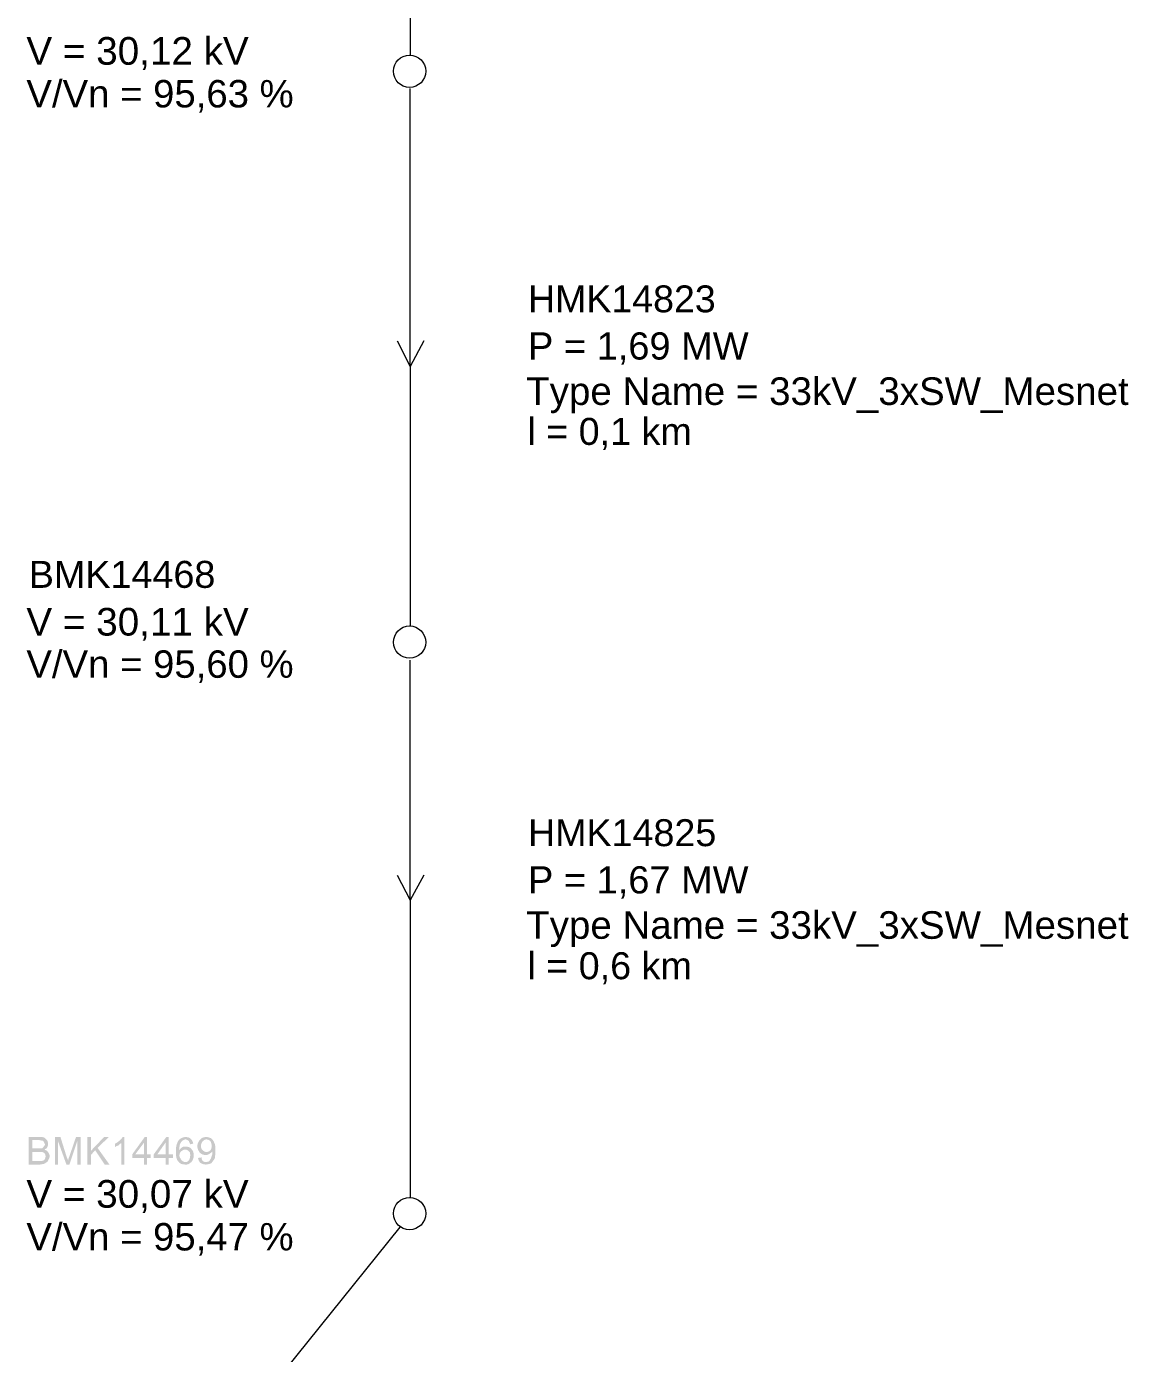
# Model space of a CAD drawing. Header units: millimetres. Extents: x 5 to 459, y 10 to 307.
# Drawn here: x 380.24 to 410.73, y 120.25 to 156.97 of the extents above; entities that cross this region are included whole.
import ezdxf

# ---------------------------------------------------------------- set-up
doc = ezdxf.new("R2010")
doc.units = ezdxf.units.MM
doc.header["$MEASUREMENT"] = 0
doc.layers.get('0').update_dxf_attribs({"linetype": 'CONTINUOUS'})
doc.styles.add('Arial$001', font='arial.ttf', dxfattribs={"height": 0.8937})

msp = doc.modelspace()

# ---------------------------------------------------------------- hatches: boundary and pattern name
h = msp.add_hatch(color=5)
h.paths.add_polyline_path([(380.3, 125.475), (380.3, 126.236), (380.581, 126.236), (380.581, 126.236), (380.589, 126.236), (380.597, 126.236), (380.605, 126.236), (380.613, 126.236), (380.62, 126.236), (380.628, 126.236), (380.635, 126.235), (380.642, 126.235), (380.648, 126.235), (380.655, 126.235), (380.662, 126.234), (380.668, 126.234), (380.674, 126.233), (380.68, 126.233), (380.686, 126.232), (380.691, 126.231), (380.697, 126.23), (380.702, 126.229), (380.707, 126.228), (380.712, 126.226), (380.717, 126.225), (380.721, 126.223), (380.726, 126.221), (380.73, 126.219), (380.734, 126.217), (380.738, 126.215), (380.742, 126.212), (380.745, 126.21), (380.749, 126.207), (380.752, 126.204), (380.755, 126.201), (380.759, 126.198), (380.762, 126.195), (380.765, 126.191), (380.768, 126.188), (380.771, 126.184), (380.774, 126.181), (380.778, 126.177), (380.781, 126.173), (380.784, 126.169), (380.787, 126.165), (380.79, 126.161), (380.794, 126.157), (380.797, 126.153), (380.801, 126.149), (380.805, 126.145), (380.809, 126.141), (380.813, 126.137), (380.815, 126.132), (380.816, 126.128), (380.818, 126.124), (380.82, 126.12), (380.821, 126.116), (380.822, 126.112), (380.823, 126.108), (380.824, 126.104), (380.825, 126.099), (380.826, 126.095), (380.827, 126.091), (380.827, 126.087), (380.828, 126.083), (380.828, 126.079), (380.828, 126.075), (380.829, 126.07), (380.829, 126.066), (380.829, 126.062), (380.829, 126.058), (380.829, 126.054), (380.829, 126.05), (380.829, 126.046), (380.829, 126.041), (380.829, 126.037), (380.829, 126.033), (380.829, 126.029), (380.829, 126.026), (380.829, 126.022), (380.829, 126.019), (380.829, 126.015), (380.829, 126.012), (380.829, 126.009), (380.828, 126.005), (380.828, 126.002), (380.828, 125.999), (380.827, 125.996), (380.827, 125.993), (380.826, 125.99), (380.825, 125.987), (380.824, 125.983), (380.823, 125.98), (380.822, 125.977), (380.821, 125.973), (380.82, 125.97), (380.818, 125.966), (380.816, 125.963), (380.815, 125.959), (380.813, 125.955), (380.81, 125.951), (380.808, 125.947), (380.806, 125.943), (380.803, 125.939), (380.8, 125.936), (380.797, 125.933), (380.794, 125.929), (380.791, 125.926), (380.788, 125.923), (380.785, 125.921), (380.781, 125.918), (380.777, 125.915), (380.774, 125.913), (380.77, 125.91), (380.766, 125.908), (380.762, 125.906), (380.758, 125.903), (380.754, 125.901), (380.75, 125.899), (380.746, 125.897), (380.742, 125.895), (380.738, 125.893), (380.734, 125.89), (380.73, 125.888), (380.736, 125.886), (380.742, 125.884), (380.748, 125.882), (380.753, 125.88), (380.759, 125.878), (380.764, 125.876), (380.769, 125.874), (380.774, 125.871), (380.779, 125.869), (380.783, 125.867), (380.788, 125.864), (380.792, 125.862), (380.796, 125.859), (380.8, 125.856), (380.804, 125.853), (380.807, 125.85), (380.81, 125.847), (380.814, 125.844), (380.817, 125.841), (380.82, 125.837), (380.822, 125.834), (380.825, 125.83), (380.827, 125.826), (380.829, 125.822), (380.833, 125.818), (380.837, 125.814), (380.841, 125.809), (380.844, 125.804), (380.848, 125.8), (380.851, 125.795), (380.854, 125.79), (380.857, 125.785), (380.859, 125.78), (380.862, 125.775), (380.864, 125.77), (380.866, 125.764), (380.868, 125.759), (380.87, 125.754), (380.872, 125.749), (380.873, 125.744), (380.875, 125.739), (380.876, 125.734), (380.877, 125.729), (380.877, 125.724), (380.878, 125.72), (380.878, 125.715), (380.879, 125.711), (380.879, 125.706), (380.879, 125.706), (380.879, 125.702), (380.878, 125.698), (380.878, 125.694), (380.878, 125.69), (380.877, 125.686), (380.876, 125.682), (380.875, 125.677), (380.874, 125.673), (380.873, 125.669), (380.871, 125.665), (380.87, 125.661), (380.868, 125.657), (380.867, 125.653), (380.865, 125.649), (380.863, 125.644), (380.862, 125.64), (380.86, 125.636), (380.858, 125.632), (380.856, 125.628), (380.854, 125.624), (380.852, 125.62), (380.85, 125.615), (380.848, 125.611), (380.846, 125.607), (380.844, 125.603), (380.842, 125.599), (380.84, 125.595), (380.837, 125.591), (380.835, 125.587), (380.833, 125.583), (380.831, 125.579), (380.829, 125.575), (380.827, 125.572), (380.825, 125.568), (380.823, 125.565), (380.821, 125.562), (380.819, 125.559), (380.817, 125.556), (380.815, 125.553), (380.813, 125.551), (380.811, 125.549), (380.809, 125.547), (380.806, 125.545), (380.804, 125.544), (380.802, 125.542), (380.8, 125.542), (380.798, 125.541), (380.796, 125.541), (380.794, 125.539), (380.792, 125.537), (380.789, 125.535), (380.787, 125.533), (380.784, 125.531), (380.781, 125.529), (380.778, 125.527), (380.775, 125.524), (380.771, 125.522), (380.768, 125.52), (380.765, 125.518), (380.761, 125.516), (380.757, 125.514), (380.754, 125.512), (380.75, 125.51), (380.746, 125.508), (380.742, 125.506), (380.738, 125.504), (380.734, 125.502), (380.73, 125.5), (380.726, 125.498), (380.722, 125.495), (380.717, 125.493), (380.713, 125.491), (380.709, 125.491), (380.705, 125.491), (380.701, 125.491), (380.697, 125.49), (380.693, 125.49), (380.688, 125.489), (380.684, 125.488), (380.68, 125.487), (380.675, 125.486), (380.671, 125.485), (380.666, 125.484), (380.662, 125.483), (380.657, 125.482), (380.652, 125.481), (380.647, 125.48), (380.642, 125.479), (380.637, 125.478), (380.632, 125.477), (380.627, 125.477), (380.621, 125.476), (380.615, 125.476), (380.61, 125.475), (380.604, 125.475), (380.598, 125.475), (380.3, 125.475), (380.598, 125.475)])
h.paths.add_polyline_path([(380.399, 125.922), (380.564, 125.922), (380.564, 125.922), (380.571, 125.922), (380.577, 125.922), (380.582, 125.922), (380.588, 125.922), (380.593, 125.922), (380.599, 125.922), (380.604, 125.922), (380.609, 125.922), (380.613, 125.922), (380.618, 125.922), (380.622, 125.922), (380.627, 125.922), (380.631, 125.922), (380.634, 125.922), (380.638, 125.922), (380.642, 125.922), (380.645, 125.922), (380.648, 125.922), (380.651, 125.922), (380.654, 125.922), (380.657, 125.922), (380.659, 125.922), (380.662, 125.922), (380.664, 125.922), (380.664, 125.922), (380.666, 125.924), (380.668, 125.926), (380.671, 125.928), (380.673, 125.93), (380.676, 125.932), (380.678, 125.934), (380.681, 125.936), (380.684, 125.938), (380.687, 125.94), (380.689, 125.942), (380.692, 125.944), (380.695, 125.946), (380.697, 125.948), (380.7, 125.95), (380.702, 125.953), (380.704, 125.955), (380.706, 125.957), (380.708, 125.959), (380.71, 125.961), (380.711, 125.963), (380.712, 125.965), (380.713, 125.967), (380.713, 125.969), (380.713, 125.971), (380.715, 125.973), (380.717, 125.975), (380.72, 125.977), (380.722, 125.98), (380.724, 125.982), (380.726, 125.984), (380.727, 125.986), (380.729, 125.988), (380.731, 125.991), (380.733, 125.993), (380.735, 125.995), (380.736, 125.998), (380.738, 126.001), (380.739, 126.003), (380.74, 126.006), (380.742, 126.009), (380.743, 126.012), (380.744, 126.015), (380.744, 126.019), (380.745, 126.022), (380.746, 126.026), (380.746, 126.029), (380.746, 126.033), (380.746, 126.037), (380.746, 126.039), (380.746, 126.041), (380.746, 126.044), (380.745, 126.046), (380.744, 126.048), (380.744, 126.05), (380.743, 126.052), (380.742, 126.054), (380.74, 126.057), (380.739, 126.059), (380.738, 126.062), (380.736, 126.064), (380.735, 126.067), (380.733, 126.07), (380.731, 126.072), (380.729, 126.075), (380.727, 126.078), (380.726, 126.082), (380.724, 126.085), (380.722, 126.088), (380.72, 126.092), (380.717, 126.096), (380.715, 126.099), (380.713, 126.104), (380.713, 126.106), (380.713, 126.108), (380.713, 126.11), (380.712, 126.112), (380.711, 126.114), (380.71, 126.116), (380.709, 126.118), (380.708, 126.119), (380.706, 126.121), (380.705, 126.123), (380.703, 126.125), (380.701, 126.126), (380.699, 126.128), (380.696, 126.129), (380.694, 126.13), (380.691, 126.132), (380.688, 126.133), (380.685, 126.134), (380.682, 126.135), (380.679, 126.135), (380.675, 126.136), (380.672, 126.136), (380.668, 126.137), (380.664, 126.137), (380.662, 126.137), (380.659, 126.137), (380.657, 126.137), (380.654, 126.138), (380.651, 126.138), (380.648, 126.139), (380.645, 126.14), (380.641, 126.141), (380.637, 126.142), (380.633, 126.143), (380.629, 126.144), (380.624, 126.145), (380.62, 126.146), (380.615, 126.147), (380.609, 126.148), (380.604, 126.149), (380.598, 126.15), (380.592, 126.151), (380.585, 126.151), (380.578, 126.152), (380.571, 126.152), (380.564, 126.153), (380.556, 126.153), (380.548, 126.153), (380.548, 126.153), (380.399, 126.153), (380.399, 125.922), (380.399, 126.153)])
h.paths.add_polyline_path([(380.399, 125.574), (380.598, 125.574), (380.598, 125.574), (380.602, 125.574), (380.605, 125.574), (380.609, 125.574), (380.613, 125.574), (380.616, 125.574), (380.62, 125.574), (380.623, 125.574), (380.626, 125.574), (380.629, 125.574), (380.632, 125.574), (380.634, 125.574), (380.637, 125.574), (380.639, 125.574), (380.642, 125.574), (380.644, 125.574), (380.647, 125.574), (380.649, 125.574), (380.651, 125.574), (380.653, 125.574), (380.655, 125.574), (380.658, 125.574), (380.66, 125.574), (380.662, 125.574), (380.664, 125.574), (380.666, 125.574), (380.668, 125.574), (380.67, 125.575), (380.672, 125.575), (380.674, 125.576), (380.676, 125.577), (380.678, 125.577), (380.68, 125.578), (380.682, 125.579), (380.684, 125.58), (380.686, 125.581), (380.689, 125.582), (380.691, 125.583), (380.693, 125.584), (380.695, 125.585), (380.697, 125.586), (380.699, 125.587), (380.701, 125.588), (380.703, 125.589), (380.705, 125.589), (380.707, 125.59), (380.709, 125.59), (380.711, 125.591), (380.713, 125.591), (380.713, 125.591), (380.715, 125.593), (380.717, 125.595), (380.72, 125.597), (380.722, 125.599), (380.724, 125.601), (380.726, 125.603), (380.727, 125.605), (380.729, 125.607), (380.731, 125.609), (380.733, 125.611), (380.735, 125.613), (380.736, 125.615), (380.738, 125.618), (380.739, 125.62), (380.74, 125.622), (380.742, 125.624), (380.743, 125.626), (380.744, 125.628), (380.744, 125.63), (380.745, 125.632), (380.746, 125.634), (380.746, 125.636), (380.746, 125.638), (380.746, 125.64), (380.746, 125.64), (380.748, 125.642), (380.75, 125.644), (380.752, 125.646), (380.753, 125.649), (380.755, 125.651), (380.756, 125.653), (380.757, 125.655), (380.758, 125.657), (380.759, 125.66), (380.76, 125.662), (380.76, 125.665), (380.761, 125.667), (380.761, 125.67), (380.762, 125.672), (380.762, 125.675), (380.762, 125.678), (380.763, 125.681), (380.763, 125.684), (380.763, 125.688), (380.763, 125.691), (380.763, 125.695), (380.763, 125.699), (380.763, 125.702), (380.763, 125.706), (380.763, 125.709), (380.763, 125.711), (380.763, 125.713), (380.763, 125.716), (380.763, 125.719), (380.763, 125.721), (380.763, 125.724), (380.762, 125.727), (380.762, 125.73), (380.762, 125.733), (380.761, 125.736), (380.761, 125.74), (380.76, 125.743), (380.76, 125.746), (380.759, 125.749), (380.758, 125.752), (380.757, 125.755), (380.756, 125.758), (380.755, 125.76), (380.753, 125.763), (380.752, 125.766), (380.75, 125.768), (380.748, 125.77), (380.746, 125.773), (380.744, 125.775), (380.742, 125.777), (380.74, 125.779), (380.738, 125.781), (380.736, 125.783), (380.734, 125.785), (380.732, 125.787), (380.729, 125.789), (380.727, 125.791), (380.725, 125.793), (380.722, 125.795), (380.72, 125.797), (380.717, 125.8), (380.714, 125.802), (380.711, 125.804), (380.708, 125.806), (380.705, 125.808), (380.702, 125.81), (380.699, 125.812), (380.696, 125.814), (380.692, 125.816), (380.688, 125.818), (380.684, 125.82), (380.68, 125.822), (380.678, 125.822), (380.676, 125.822), (380.673, 125.822), (380.671, 125.822), (380.668, 125.822), (380.665, 125.822), (380.662, 125.822), (380.658, 125.822), (380.655, 125.822), (380.651, 125.822), (380.647, 125.822), (380.643, 125.822), (380.639, 125.822), (380.634, 125.822), (380.63, 125.822), (380.625, 125.822), (380.62, 125.822), (380.615, 125.822), (380.61, 125.822), (380.604, 125.822), (380.599, 125.822), (380.593, 125.822), (380.587, 125.822), (380.581, 125.822), (380.399, 125.822), (380.399, 125.574), (380.399, 125.822)])
h.paths.add_polyline_path([(381.028, 125.475), (381.028, 126.236), (381.177, 126.236), (381.342, 125.706), (381.342, 125.706), (381.344, 125.7), (381.346, 125.694), (381.348, 125.689), (381.35, 125.683), (381.352, 125.677), (381.354, 125.672), (381.357, 125.667), (381.359, 125.662), (381.361, 125.657), (381.363, 125.652), (381.365, 125.647), (381.367, 125.642), (381.369, 125.638), (381.371, 125.633), (381.373, 125.629), (381.375, 125.624), (381.377, 125.62), (381.379, 125.616), (381.381, 125.611), (381.383, 125.607), (381.385, 125.603), (381.388, 125.599), (381.39, 125.595), (381.392, 125.591), (381.392, 125.591), (381.392, 125.595), (381.392, 125.599), (381.392, 125.603), (381.393, 125.607), (381.394, 125.611), (381.395, 125.616), (381.396, 125.62), (381.397, 125.624), (381.398, 125.629), (381.399, 125.633), (381.401, 125.638), (381.402, 125.642), (381.404, 125.647), (381.405, 125.652), (381.407, 125.657), (381.409, 125.662), (381.411, 125.667), (381.413, 125.672), (381.415, 125.677), (381.417, 125.683), (381.419, 125.689), (381.421, 125.694), (381.423, 125.7), (381.425, 125.706), (381.607, 126.236), (381.739, 126.236), (381.739, 125.475), (381.64, 125.475), (381.64, 126.12), (381.425, 125.475), (381.342, 125.475), (381.11, 126.12), (381.11, 125.475), (381.028, 125.475), (381.11, 125.475)])
h.paths.add_polyline_path([(381.921, 125.475), (381.921, 126.236), (382.02, 126.236), (382.02, 125.855), (382.384, 126.236), (382.517, 126.236), (382.202, 125.938), (382.533, 125.475), (382.401, 125.475), (382.136, 125.872), (382.02, 125.74), (382.02, 125.475), (381.921, 125.475), (382.02, 125.475)])
h.paths.add_polyline_path([(382.947, 125.475), (382.864, 125.475), (382.864, 126.07), (382.864, 126.07), (382.86, 126.068), (382.856, 126.066), (382.852, 126.064), (382.849, 126.062), (382.845, 126.06), (382.842, 126.058), (382.839, 126.056), (382.835, 126.053), (382.832, 126.051), (382.829, 126.049), (382.826, 126.046), (382.823, 126.044), (382.82, 126.041), (382.817, 126.038), (382.813, 126.035), (382.81, 126.032), (382.807, 126.029), (382.804, 126.026), (382.8, 126.023), (382.797, 126.019), (382.793, 126.016), (382.789, 126.012), (382.786, 126.008), (382.781, 126.004), (382.781, 126.004), (382.775, 126.002), (382.769, 126), (382.764, 125.998), (382.758, 125.996), (382.753, 125.994), (382.747, 125.992), (382.742, 125.99), (382.737, 125.988), (382.733, 125.986), (382.728, 125.984), (382.724, 125.981), (382.719, 125.979), (382.715, 125.977), (382.711, 125.975), (382.708, 125.973), (382.704, 125.971), (382.701, 125.969), (382.698, 125.967), (382.695, 125.965), (382.692, 125.963), (382.689, 125.961), (382.687, 125.959), (382.684, 125.957), (382.682, 125.955), (382.682, 126.054), (382.682, 126.054), (382.688, 126.056), (382.694, 126.058), (382.7, 126.061), (382.706, 126.063), (382.711, 126.066), (382.717, 126.069), (382.722, 126.072), (382.728, 126.075), (382.733, 126.079), (382.738, 126.082), (382.743, 126.085), (382.748, 126.089), (382.754, 126.093), (382.759, 126.096), (382.764, 126.1), (382.769, 126.104), (382.775, 126.108), (382.78, 126.112), (382.785, 126.116), (382.791, 126.12), (382.797, 126.124), (382.802, 126.128), (382.808, 126.132), (382.815, 126.137), (382.815, 126.137), (382.819, 126.141), (382.823, 126.145), (382.827, 126.149), (382.831, 126.153), (382.835, 126.157), (382.839, 126.161), (382.843, 126.166), (382.847, 126.17), (382.851, 126.174), (382.855, 126.178), (382.858, 126.182), (382.862, 126.186), (382.866, 126.19), (382.869, 126.195), (382.873, 126.199), (382.876, 126.203), (382.879, 126.207), (382.882, 126.211), (382.885, 126.215), (382.888, 126.219), (382.89, 126.223), (382.893, 126.228), (382.895, 126.232), (382.897, 126.236), (382.947, 126.236), (382.947, 125.475), (382.947, 126.236)])
h.paths.add_polyline_path([(383.493, 125.475), (383.493, 125.657), (383.162, 125.657), (383.162, 125.756), (383.509, 126.236), (383.576, 126.236), (383.576, 125.756), (383.675, 125.756), (383.675, 125.657), (383.576, 125.657), (383.576, 125.475), (383.493, 125.475), (383.576, 125.475)])
h.paths.add_polyline_path([(383.493, 125.756), (383.493, 126.087), (383.245, 125.756), (383.493, 125.756), (383.245, 125.756)])
h.paths.add_polyline_path([(384.088, 125.475), (384.088, 125.657), (383.758, 125.657), (383.758, 125.756), (384.105, 126.236), (384.171, 126.236), (384.171, 125.756), (384.287, 125.756), (384.287, 125.657), (384.171, 125.657), (384.171, 125.475), (384.088, 125.475), (384.171, 125.475)])
h.paths.add_polyline_path([(384.088, 125.756), (384.088, 126.087), (383.857, 125.756), (384.088, 125.756), (383.857, 125.756)])
edge = h.paths.add_edge_path()
edge.add_line((384.85, 126.054), (384.767, 126.037))
edge.add_spline(control_points=[(384.767, 126.037), (384.75, 126.087), (384.734, 126.104), (384.734, 126.12), (384.734, 126.12), (384.701, 126.153), (384.668, 126.17), (384.634, 126.17), (384.634, 126.17), (384.601, 126.17), (384.585, 126.153), (384.552, 126.137), (384.552, 126.137), (384.535, 126.12), (384.502, 126.087), (384.486, 126.037), (384.486, 126.037), (384.469, 126.004), (384.469, 125.955), (384.469, 125.872), (384.469, 125.872), (384.486, 125.905), (384.519, 125.938), (384.552, 125.955), (384.552, 125.955), (384.568, 125.971), (384.601, 125.971), (384.651, 125.971), (384.651, 125.971), (384.701, 125.971), (384.767, 125.955), (384.8, 125.905), (384.8, 125.905), (384.85, 125.855), (384.866, 125.806), (384.866, 125.723), (384.866, 125.723), (384.866, 125.673), (384.85, 125.64), (384.833, 125.591), (384.833, 125.591), (384.816, 125.558), (384.783, 125.524), (384.75, 125.508), (384.75, 125.508), (384.717, 125.475), (384.684, 125.475), (384.634, 125.475), (384.634, 125.475), (384.552, 125.475), (384.486, 125.491), (384.436, 125.558), (384.436, 125.558), (384.386, 125.607), (384.37, 125.706), (384.37, 125.839), (384.37, 125.839), (384.37, 125.988), (384.403, 126.087), (384.452, 126.153), (384.452, 126.153), (384.502, 126.203), (384.568, 126.236), (384.634, 126.236), (384.634, 126.236), (384.701, 126.236), (384.75, 126.219), (384.783, 126.186), (384.783, 126.186), (384.816, 126.153), (384.85, 126.104), (384.85, 126.054)], knot_values=[0, 0, 0, 0, 0.013889, 0.013889, 0.013889, 0.013889, 0.027778, 0.027778, 0.027778, 0.027778, 0.041667, 0.041667, 0.041667, 0.041667, 0.055556, 0.055556, 0.055556, 0.055556, 0.069444, 0.069444, 0.069444, 0.069444, 0.083333, 0.083333, 0.083333, 0.083333, 0.097222, 0.097222, 0.097222, 0.097222, 0.111111, 0.111111, 0.111111, 0.111111, 0.125, 0.125, 0.125, 0.125, 0.138889, 0.138889, 0.138889, 0.138889, 0.152778, 0.152778, 0.152778, 0.152778, 0.166667, 0.166667, 0.166667, 0.166667, 0.180556, 0.180556, 0.180556, 0.180556, 0.194444, 0.194444, 0.194444, 0.194444, 0.208333, 0.208333, 0.208333, 0.208333, 0.222222, 0.222222, 0.222222, 0.222222, 0.236111, 0.236111, 0.236111, 0.236111, 1, 1, 1, 1], degree=3, periodic=0)
edge = h.paths.add_edge_path()
edge.add_spline(control_points=[(384.469, 125.723), (384.469, 125.69), (384.486, 125.657), (384.502, 125.64), (384.502, 125.64), (384.502, 125.607), (384.535, 125.591), (384.552, 125.574), (384.552, 125.574), (384.585, 125.558), (384.601, 125.541), (384.634, 125.541), (384.634, 125.541), (384.668, 125.541), (384.701, 125.558), (384.734, 125.591), (384.734, 125.591), (384.75, 125.624), (384.767, 125.673), (384.767, 125.723), (384.767, 125.723), (384.767, 125.773), (384.767, 125.822), (384.734, 125.839), (384.734, 125.839), (384.701, 125.872), (384.668, 125.888), (384.634, 125.888), (384.634, 125.888), (384.585, 125.888), (384.552, 125.872), (384.519, 125.839), (384.519, 125.839), (384.486, 125.822), (384.469, 125.773), (384.469, 125.723)], knot_values=[0, 0, 0, 0, 0.027778, 0.027778, 0.027778, 0.027778, 0.055556, 0.055556, 0.055556, 0.055556, 0.083333, 0.083333, 0.083333, 0.083333, 0.111111, 0.111111, 0.111111, 0.111111, 0.138889, 0.138889, 0.138889, 0.138889, 0.166667, 0.166667, 0.166667, 0.166667, 0.194444, 0.194444, 0.194444, 0.194444, 0.222222, 0.222222, 0.222222, 0.222222, 1, 1, 1, 1], degree=3, periodic=0)
edge = h.paths.add_edge_path()
edge.add_line((384.982, 125.657), (385.081, 125.673))
edge.add_spline(control_points=[(385.081, 125.673), (385.081, 125.624), (385.098, 125.591), (385.114, 125.574), (385.114, 125.574), (385.147, 125.558), (385.164, 125.541), (385.197, 125.541), (385.197, 125.541), (385.23, 125.541), (385.247, 125.558), (385.28, 125.558), (385.28, 125.558), (385.296, 125.574), (385.313, 125.591), (385.329, 125.624), (385.329, 125.624), (385.346, 125.64), (385.346, 125.673), (385.362, 125.706), (385.362, 125.706), (385.379, 125.74), (385.379, 125.773), (385.379, 125.822), (385.379, 125.822), (385.379, 125.822), (385.379, 125.822), (385.379, 125.839), (385.379, 125.839), (385.362, 125.806), (385.329, 125.789), (385.296, 125.773), (385.296, 125.773), (385.263, 125.74), (385.23, 125.74), (385.197, 125.74), (385.197, 125.74), (385.131, 125.74), (385.081, 125.756), (385.032, 125.806), (385.032, 125.806), (384.998, 125.855), (384.965, 125.905), (384.965, 125.988), (384.965, 125.988), (384.965, 126.054), (384.998, 126.12), (385.048, 126.17), (385.048, 126.17), (385.081, 126.219), (385.147, 126.236), (385.214, 126.236), (385.214, 126.236), (385.263, 126.236), (385.296, 126.219), (385.346, 126.203), (385.346, 126.203), (385.379, 126.17), (385.412, 126.137), (385.429, 126.087), (385.429, 126.087), (385.462, 126.037), (385.462, 125.971), (385.462, 125.872), (385.462, 125.872), (385.462, 125.773), (385.462, 125.706), (385.445, 125.64), (385.445, 125.64), (385.412, 125.591), (385.379, 125.541), (385.346, 125.508), (385.346, 125.508), (385.296, 125.491), (385.247, 125.475), (385.197, 125.475), (385.197, 125.475), (385.147, 125.475), (385.098, 125.491), (385.048, 125.524), (385.048, 125.524), (385.015, 125.558), (384.998, 125.591), (384.982, 125.657)], knot_values=[0, 0, 0, 0, 0.011905, 0.011905, 0.011905, 0.011905, 0.02381, 0.02381, 0.02381, 0.02381, 0.035714, 0.035714, 0.035714, 0.035714, 0.047619, 0.047619, 0.047619, 0.047619, 0.059524, 0.059524, 0.059524, 0.059524, 0.071429, 0.071429, 0.071429, 0.071429, 0.083333, 0.083333, 0.083333, 0.083333, 0.095238, 0.095238, 0.095238, 0.095238, 0.107143, 0.107143, 0.107143, 0.107143, 0.119048, 0.119048, 0.119048, 0.119048, 0.130952, 0.130952, 0.130952, 0.130952, 0.142857, 0.142857, 0.142857, 0.142857, 0.154762, 0.154762, 0.154762, 0.154762, 0.166667, 0.166667, 0.166667, 0.166667, 0.178571, 0.178571, 0.178571, 0.178571, 0.190476, 0.190476, 0.190476, 0.190476, 0.202381, 0.202381, 0.202381, 0.202381, 0.214286, 0.214286, 0.214286, 0.214286, 0.22619, 0.22619, 0.22619, 0.22619, 0.238095, 0.238095, 0.238095, 0.238095, 1, 1, 1, 1], degree=3, periodic=0)
edge = h.paths.add_edge_path()
edge.add_spline(control_points=[(385.362, 125.988), (385.362, 126.037), (385.346, 126.087), (385.329, 126.12), (385.329, 126.12), (385.296, 126.153), (385.263, 126.17), (385.214, 126.17), (385.214, 126.17), (385.18, 126.17), (385.147, 126.153), (385.114, 126.12), (385.114, 126.12), (385.081, 126.07), (385.065, 126.037), (385.065, 125.988), (385.065, 125.988), (385.065, 125.938), (385.081, 125.888), (385.114, 125.872), (385.114, 125.872), (385.147, 125.839), (385.18, 125.822), (385.214, 125.822), (385.214, 125.822), (385.263, 125.822), (385.296, 125.839), (385.329, 125.872), (385.329, 125.872), (385.346, 125.888), (385.362, 125.938), (385.362, 125.988)], knot_values=[0, 0, 0, 0, 0.03125, 0.03125, 0.03125, 0.03125, 0.0625, 0.0625, 0.0625, 0.0625, 0.09375, 0.09375, 0.09375, 0.09375, 0.125, 0.125, 0.125, 0.125, 0.15625, 0.15625, 0.15625, 0.15625, 0.1875, 0.1875, 0.1875, 0.1875, 0.21875, 0.21875, 0.21875, 0.21875, 1, 1, 1, 1], degree=3, periodic=0)

# ---------------------------------------------------------------- linework, layer by layer
at = {"color": 5, "linetype": 'Continuous', "lineweight": 9}
for points in [[(390.855, 162.039), (390.855, 156.182), (390.855, 156.182)], [(390.855, 147.562), (390.855, 155.255), (390.855, 155.255)], [(390.491, 148.273), (390.855, 147.562), (390.855, 147.562)], [(390.491, 148.273), (390.855, 147.562), (390.855, 147.562)], [(391.236, 148.273), (390.855, 147.562), (390.855, 147.562)], [(391.236, 148.273), (390.855, 147.562), (390.855, 147.562)], [(390.855, 147.562), (390.855, 140.382), (390.855, 140.382)], [(390.855, 132.788), (390.855, 139.439), (390.855, 139.439)], [(390.491, 133.482), (390.855, 132.788), (390.855, 132.788)], [(390.491, 133.482), (390.855, 132.788), (390.855, 132.788)], [(391.236, 133.482), (390.855, 132.788), (390.855, 132.788)], [(391.236, 133.482), (390.855, 132.788), (390.855, 132.788)], [(390.855, 132.788), (390.855, 124.565), (390.855, 124.565)], [(383.89, 115.432), (390.574, 123.738), (390.574, 123.738)]]:
    msp.add_lwpolyline(points, dxfattribs=at)
at = {"color": 5, "linetype": 'Continuous', "lineweight": 20}
for points in [[(391.285, 155.735), (391.285, 155.983), (391.087, 156.182), (390.839, 156.182), (390.839, 156.182), (390.591, 156.182), (390.392, 155.983), (390.392, 155.735), (390.392, 155.735), (390.392, 155.487), (390.591, 155.288), (390.839, 155.288), (390.839, 155.288), (391.087, 155.288), (391.285, 155.487), (391.285, 155.735)], [(391.285, 139.935), (391.285, 140.166), (391.087, 140.382), (390.839, 140.382), (390.839, 140.382), (390.591, 140.382), (390.392, 140.166), (390.392, 139.935), (390.392, 139.935), (390.392, 139.687), (390.591, 139.488), (390.839, 139.488), (390.839, 139.488), (391.087, 139.488), (391.285, 139.687), (391.285, 139.935)], [(391.285, 124.118), (391.285, 124.366), (391.087, 124.565), (390.839, 124.565), (390.839, 124.565), (390.591, 124.565), (390.392, 124.366), (390.392, 124.118), (390.392, 124.118), (390.392, 123.87), (390.591, 123.671), (390.839, 123.671), (390.839, 123.671), (391.087, 123.671), (391.285, 123.87), (391.285, 124.118)]]:
    msp.add_open_spline(points, degree=3, knots=[0, 0, 0, 0, 0.0625, 0.0625, 0.0625, 0.062501, 0.125, 0.125, 0.125, 0.125001, 0.1875, 0.1875, 0.1875, 0.187501, 1, 1, 1, 1], dxfattribs=at)

# ---------------------------------------------------------------- texts
at = {"color": 5, "style": 'Arial$001'}
for s, height, p in [('V = 30,12 kV', 0.76556, (380.234, 155.915)), ('V/Vn = 95,63 %', 0.75892, (380.234, 154.733)), ('HMK14823', 0.7434, (394.115, 149.063)), ('P = 1,69 MW', 0.75268, (394.115, 147.755)), ('Type Name = 33kV_3xSW_Mesnet', 0.763, (394.065, 146.499)), ('l = 0,1 km', 0.7465, (394.098, 145.393)), ('BMK14468', 0.7472, (380.3, 141.436)), ('V = 30,11 kV', 0.76556, (380.234, 140.115)), ('V/Vn = 95,60 %', 0.75872, (380.234, 138.947)), ('HMK14825', 0.7457, (394.115, 134.287)), ('P = 1,67 MW', 0.75238, (394.115, 132.978)), ('Type Name = 33kV_3xSW_Mesnet', 0.76295, (394.065, 131.723)), ('l = 0,6 km', 0.747, (394.098, 130.604)), ('V = 30,07 kV', 0.76527, (380.234, 124.28)), ('V/Vn = 95,47 %', 0.75872, (380.234, 123.097))]:
    msp.add_text(s, height=height, dxfattribs=at).set_placement(p)

doc.saveas('drawing.dxf')
